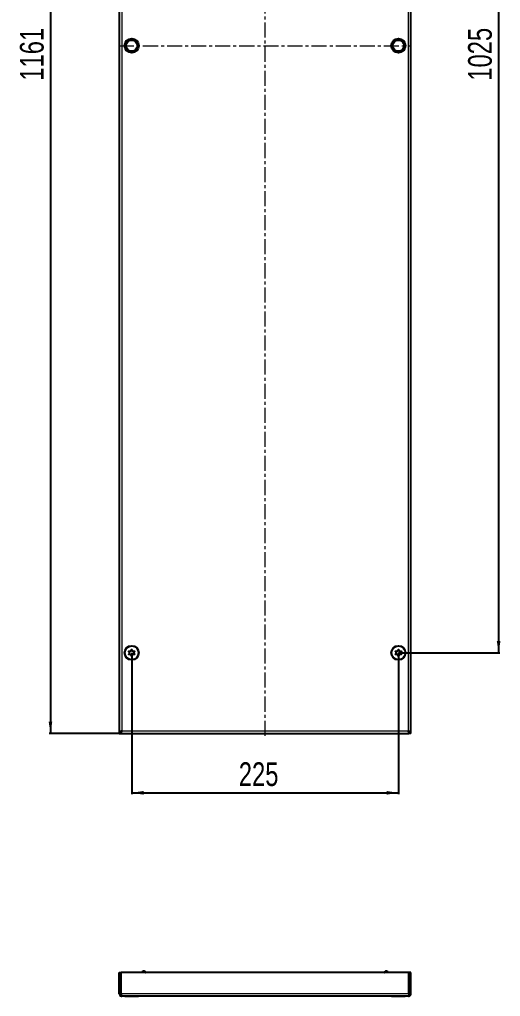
# Model space of a CAD drawing. Header units: millimetres. Extents: x -222 to 959, y -583 to 1023.
# Drawn here: x -222 to 184, y -583 to 242 of the extents above; entities that cross this region are included whole.
import ezdxf

# ---------------------------------------------------------------- set-up
doc = ezdxf.new("R2010")
doc.units = ezdxf.units.MM
doc.linetypes.add('CENTERX2', pattern=[20.32, 12.7, -2.54, 2.54, -2.54])
doc.layers.add('FORMAT', color=7, linetype='Continuous')
doc.styles.add('SLDTEXTSTYLE0', font='TXT', dxfattribs={"width": 0.75})
doc.dimstyles.new('SLDDIMSTYLE0', dxfattribs={"dimtxt": 20, "dimasz": 10, "dimexe": 0, "dimexo": 0.0625, "dimgap": 5, "dimtad": 2, "dimdec": 1, "dimrnd": 1e-09, "dimzin": 12, "dimdsep": 46, "dimtxsty": 'SLDTEXTSTYLE0', "dimsah": 1, "dimcen": 0.09, "dimadec": 0, "dimazin": 3, "dimtfac": 1, "dimtofl": 0, "dimtmove": 0, "dimatfit": 3, "dimfxl": 0, "dimfrac": 2, "dimtolj": 1, "dimtzin": 12, "dimarcsym": 0})

# ---------------------------------------------------------------- blocks, each defined once
blk = doc.blocks.new('_D_1')
at = {"layer": 'FORMAT'}
for p, q in [((-135.96, 800.39), (-196.65, 800.39)), ((-195.65, 800.39), (-195.65, -360.61)), ((-135.96, -360.61), (-196.65, -360.61))]:
    blk.add_line(p, q, dxfattribs=at)
for points in [[(-195.65, 800.39), (-197.19, 790.39), (-194.11, 790.39)], [(-195.65, -360.61), (-194.11, -350.61), (-197.19, -350.61)]]:
    blk.add_solid(points, dxfattribs=at)
at = {"layer": 'FORMAT', "insert": (-221.43, 190.33), "char_height": 20, "attachment_point": 1, "rotation": 90, "style": 'SLDTEXTSTYLE0'}
blk.add_mtext('1161', dxfattribs=at)
blk = doc.blocks.new('_D_2')
at = {"layer": 'FORMAT'}
for p, q in [((97.86, 732.39), (183.36, 732.39)), ((182.36, 732.39), (182.36, -292.61)), ((97.86, -292.61), (183.36, -292.61))]:
    blk.add_line(p, q, dxfattribs=at)
for points in [[(182.36, 732.39), (180.82, 722.39), (183.9, 722.39)], [(182.36, -292.61), (183.9, -282.61), (180.82, -282.61)]]:
    blk.add_solid(points, dxfattribs=at)
at = {"layer": 'FORMAT', "insert": (156.58, 190.33), "char_height": 20, "attachment_point": 1, "rotation": 90, "style": 'SLDTEXTSTYLE0'}
blk.add_mtext('1025', dxfattribs=at)
blk = doc.blocks.new('_D_3')
at = {"layer": 'FORMAT'}
for p, q in [((-127.15, -292.62), (-127.15, -411.78)), ((97.85, -292.62), (97.85, -411.78)), ((-127.15, -410.78), (97.85, -410.78))]:
    blk.add_line(p, q, dxfattribs=at)
for points in [[(-127.15, -410.78), (-117.15, -412.32), (-117.15, -409.24)], [(97.85, -410.78), (87.85, -409.24), (87.85, -412.32)]]:
    blk.add_solid(points, dxfattribs=at)
at = {"layer": 'FORMAT', "insert": (-36.81, -385), "char_height": 20, "attachment_point": 1, "style": 'SLDTEXTSTYLE0'}
blk.add_mtext('225', dxfattribs=at)

msp = doc.modelspace()

# ---------------------------------------------------------------- linework, layer by layer
at = {"color": 7, "linetype": 'Continuous', "lineweight": 25}
for p, q in [((-137.65, 800.39), (-137.65, -360.61)), ((108.35, -360.61), (108.35, 800.39)), ((-137.65, -360.61), (-136.15, -360.61)), ((-135.95, -359.5), (-135.95, -360.61)), ((-135.95, -360.61), (106.65, -360.61)), ((106.65, -360.61), (106.65, -359.49)), ((108.35, -360.61), (106.85, -360.61)), ((-137.65, -562.41), (-136.15, -562.41)), ((-137.65, -580.31), (-137.65, -562.41)), ((-136.15, -580.31), (-136.15, -562.41)), ((-135.95, -580.31), (-135.95, -562.41)), ((106.65, -562.41), (-135.95, -562.41)), ((-117.65, -560.91), (-116.65, -560.91)), ((-117.65, -562.41), (-117.65, -560.91)), ((-115.65, -561.91), (-116.65, -560.91)), ((-115.15, -561.91), (-115.65, -561.91)), ((-115.65, -561.91), (-115.65, -562.41)), ((85.85, -561.91), (86.35, -561.91)), ((87.35, -560.91), (86.35, -561.91)), ((86.35, -562.41), (86.35, -561.91)), ((87.35, -560.91), (88.35, -560.91)), ((88.35, -560.91), (88.35, -562.41)), ((106.65, -580.31), (106.65, -562.41)), ((108.35, -562.41), (106.85, -562.41)), ((106.85, -580.31), (106.85, -562.41)), ((108.35, -580.31), (108.35, -562.41)), ((-137.65, -580.31), (-136.15, -580.31)), ((106.25, -582.41), (-135.55, -582.41)), ((-132.93, -582.41), (-132.93, -582.66)), ((-129.94, -582.66), (-132.93, -582.66)), ((-121.36, -582.66), (-129.94, -582.66)), ((-121.36, -582.66), (-121.36, -582.41)), ((92.07, -582.41), (92.07, -582.66)), ((103.64, -582.66), (92.07, -582.66)), ((103.64, -582.66), (103.64, -582.41)), ((108.35, -580.31), (106.85, -580.31))]:
    msp.add_line(p, q, dxfattribs=at)
at = {"color": 8, "linetype": 'Continuous', "lineweight": 18}
for p, q in [((-135.55, 798.29), (-135.55, -358.51)), ((106.25, -358.51), (106.25, 798.29)), ((-135.55, -358.51), (106.25, -358.51)), ((106.65, -580.31), (-135.95, -580.31))]:
    msp.add_line(p, q, dxfattribs=at)
at = {"color": 7, "linetype": 'Continuous', "lineweight": 25}
for centre, radius in [((-127.15, 219.89), 6), ((-127.15, 219.89), 4.75), ((97.85, 219.89), 6), ((97.85, 219.89), 4.75), ((-127.15, -292.61), 6), ((-127.15, -292.61), 5.78), ((97.85, -292.61), 6), ((97.85, -292.61), 5.79), ((-127.15, -292.61), 1.85), ((97.85, -292.61), 1.85)]:
    msp.add_circle(centre, radius, dxfattribs=at)
for points, knots in [([(-124.69, -293.96), (-124.69, -293.95), (-124.68, -293.92), (-124.69, -293.87), (-124.75, -293.73), (-124.96, -293.41), (-125.26, -292.96), (-125.3, -292.33), (-125.08, -291.86), (-124.88, -291.53), (-124.76, -291.32), (-124.74, -291.23), (-124.74, -291.18), (-124.76, -291.15), (-124.78, -291.13), (-124.84, -291.11), (-125.11, -291.09), (-125.59, -291.15), (-126.29, -291.06), (-126.74, -290.51), (-126.95, -290.08), (-127.11, -289.86), (-127.16, -289.82), (-127.19, -289.81), (-127.23, -289.81), (-127.26, -289.83), (-127.29, -289.86), (-127.34, -289.93), (-127.45, -290.12), (-127.62, -290.47), (-127.9, -290.9), (-128.45, -291.21), (-128.99, -291.19), (-129.38, -291.19), (-129.53, -291.21), (-129.58, -291.24), (-129.6, -291.26), (-129.61, -291.3), (-129.6, -291.36), (-129.55, -291.49), (-129.33, -291.81), (-129.03, -292.26), (-128.99, -292.89), (-129.21, -293.36), (-129.42, -293.7), (-129.53, -293.91), (-129.56, -294), (-129.55, -294.04), (-129.54, -294.07), (-129.51, -294.09), (-129.45, -294.12), (-129.18, -294.13), (-128.71, -294.08), (-128, -294.17), (-127.55, -294.72), (-127.34, -295.14), (-127.19, -295.36), (-127.13, -295.4), (-127.1, -295.41), (-127.07, -295.41), (-127.04, -295.39), (-127, -295.36), (-126.95, -295.3), (-126.84, -295.1), (-126.68, -294.76), (-126.4, -294.32), (-125.84, -294.02), (-125.3, -294.03), (-124.91, -294.04), (-124.76, -294.01), (-124.71, -293.99), (-124.7, -293.97), (-124.69, -293.96)], [0, 0, 0, 0, 0.002009, 0.00442, 0.009365, 0.025528, 0.067705, 0.095786, 0.124646, 0.150342, 0.160519, 0.163394, 0.165697, 0.167245, 0.168874, 0.17077, 0.178606, 0.211994, 0.249994, 0.287995, 0.321383, 0.329219, 0.331115, 0.332744, 0.334292, 0.336217, 0.338535, 0.341318, 0.349662, 0.375358, 0.404217, 0.432298, 0.474475, 0.490639, 0.496669, 0.49844, 0.5, 0.502009, 0.50442, 0.509365, 0.525528, 0.567705, 0.595786, 0.624646, 0.650342, 0.660519, 0.663394, 0.665697, 0.667245, 0.668874, 0.67077, 0.678606, 0.711994, 0.749994, 0.787995, 0.821383, 0.829219, 0.831115, 0.832744, 0.834292, 0.836217, 0.838535, 0.841318, 0.849662, 0.875358, 0.904217, 0.932298, 0.974475, 0.990639, 0.996669, 0.99844, 1, 1, 1, 1]), ([(95.4, -293.96), (95.41, -293.97), (95.42, -293.99), (95.48, -294.02), (95.62, -294.04), (96.01, -294.03), (96.55, -294.02), (97.1, -294.32), (97.38, -294.76), (97.55, -295.11), (97.67, -295.32), (97.74, -295.39), (97.77, -295.41), (97.81, -295.41), (97.84, -295.4), (97.89, -295.36), (98.05, -295.14), (98.26, -294.72), (98.71, -294.17), (99.41, -294.08), (99.89, -294.13), (100.16, -294.12), (100.22, -294.09), (100.24, -294.07), (100.26, -294.04), (100.26, -294.01), (100.25, -293.96), (100.23, -293.89), (100.12, -293.69), (99.92, -293.36), (99.7, -292.89), (99.74, -292.26), (100.04, -291.81), (100.25, -291.49), (100.31, -291.35), (100.32, -291.29), (100.31, -291.26), (100.28, -291.23), (100.23, -291.21), (100.08, -291.19), (99.7, -291.19), (99.16, -291.21), (98.6, -290.9), (98.32, -290.47), (98.15, -290.11), (98.04, -289.9), (97.97, -289.84), (97.93, -289.81), (97.9, -289.81), (97.87, -289.82), (97.81, -289.86), (97.66, -290.08), (97.45, -290.51), (97, -291.06), (96.29, -291.15), (95.82, -291.09), (95.55, -291.11), (95.49, -291.13), (95.46, -291.15), (95.45, -291.18), (95.44, -291.22), (95.45, -291.26), (95.48, -291.34), (95.59, -291.54), (95.79, -291.86), (96.01, -292.33), (95.97, -292.96), (95.67, -293.41), (95.45, -293.74), (95.39, -293.88), (95.39, -293.93), (95.4, -293.95), (95.4, -293.96)], [0, 0, 0, 0, 0.002009, 0.00442, 0.009365, 0.025528, 0.067705, 0.095786, 0.124646, 0.150342, 0.160519, 0.163394, 0.165697, 0.167245, 0.168874, 0.17077, 0.178606, 0.211994, 0.249994, 0.287995, 0.321383, 0.329219, 0.331115, 0.332744, 0.334292, 0.336217, 0.338535, 0.341318, 0.349662, 0.375358, 0.404217, 0.432298, 0.474475, 0.490639, 0.496669, 0.49844, 0.5, 0.502009, 0.50442, 0.509365, 0.525528, 0.567705, 0.595786, 0.624646, 0.650342, 0.660519, 0.663394, 0.665697, 0.667245, 0.668874, 0.67077, 0.678606, 0.711994, 0.749994, 0.787995, 0.821383, 0.829219, 0.831115, 0.832744, 0.834292, 0.836217, 0.838535, 0.841318, 0.849662, 0.875358, 0.904217, 0.932298, 0.974475, 0.990639, 0.996669, 0.99844, 1, 1, 1, 1]), ([(106.85, -360.61), (106.84, -360.43), (106.82, -360.07), (106.63, -359.37), (106.4, -358.85), (106.25, -358.51)], [0, 0, 0, 0, 0.259878, 0.519739, 1, 1, 1, 1]), ([(108.35, -360.61), (108.32, -360.43), (108.25, -360.08), (107.75, -359.54), (107.05, -359.02), (106.51, -358.68), (106.25, -358.51)], [0, 0, 0, 0, 0.254757, 0.509649, 0.764542, 1, 1, 1, 1]), ([(-115.65, -561.91), (-115.63, -562), (-115.59, -562.17), (-115.34, -562.34), (-115.24, -562.41)], [0, 0, 0, 0, 0.57413, 1, 1, 1, 1]), ([(-115.15, -561.91), (-115.12, -562.01), (-115.09, -562.16), (-114.95, -562.33), (-114.87, -562.39), (-114.85, -562.41)], [0, 0, 0, 0, 0.60297, 0.917931, 1, 1, 1, 1]), ([(85.54, -562.41), (85.61, -562.35), (85.74, -562.23), (85.83, -562.07), (85.85, -561.96), (85.85, -561.91)], [0, 0, 0, 0, 0.360365, 0.675069, 1, 1, 1, 1]), ([(85.94, -562.41), (86.03, -562.35), (86.26, -562.2), (86.35, -562.03), (86.35, -561.92), (86.35, -561.91)], [0, 0, 0, 0, 0.331346, 0.905226, 1, 1, 1, 1]), ([(-137.65, -580.31), (-137.61, -580.59), (-137.55, -581.15), (-137.04, -581.85), (-136.35, -582.32), (-135.81, -582.38), (-135.55, -582.41)], [0, 0, 0, 0, 0.2547568, 0.5096489, 0.7645419, 1, 1, 1, 1]), ([(-136.15, -580.31), (-136.14, -580.39), (-136.11, -580.54), (-136.01, -580.73), (-135.91, -580.76), (-135.89, -580.77)], [0, 0, 0, 0, 0.432796, 0.865566, 1, 1, 1, 1]), ([(106.25, -582.41), (106.53, -582.38), (107.09, -582.31), (107.8, -581.81), (108.27, -581.11), (108.33, -580.57), (108.35, -580.31)], [0, 0, 0, 0, 0.254753, 0.509645, 0.764538, 1, 1, 1, 1]), ([(106.59, -580.79), (106.63, -580.77), (106.79, -580.66), (106.83, -580.47), (106.85, -580.31)], [0, 0, 0, 0, 0.207713, 1, 1, 1, 1])]:
    msp.add_open_spline(points, degree=3, knots=knots, dxfattribs=at)
for points in [[(-135.55, -358.51), (-135.82, -358.69), (-136.37, -359.04), (-137.07, -359.56), (-137.55, -360.09), (-137.62, -360.44), (-137.65, -360.61)], [(-135.55, -358.51), (-135.71, -358.86), (-136.03, -359.56), (-136.11, -360.26), (-136.15, -360.61)], [(-135.95, -360.61), (-135.91, -360.58), (-135.85, -360.52), (-135.75, -360.03), (-135.65, -359.34), (-135.58, -358.79), (-135.55, -358.51)], [(106.25, -358.51), (106.29, -358.79), (106.35, -359.34), (106.45, -360.03), (106.55, -360.52), (106.62, -360.58), (106.65, -360.61)], [(-135.55, -582.41), (-135.58, -582.38), (-135.65, -582.31), (-135.75, -581.83), (-135.85, -581.13), (-135.91, -580.58), (-135.95, -580.31)], [(106.65, -580.31), (106.62, -580.58), (106.55, -581.13), (106.45, -581.83), (106.35, -582.31), (106.29, -582.38), (106.25, -582.41)]]:
    msp.add_open_spline(points, degree=3, dxfattribs=at)
at = {"layer": 'FORMAT', "linetype": 'CENTERX2', "lineweight": 18}
for p, q in [((-14.65, -362.61), (-14.65, 802.39)), ((-137.95, 219.89), (108.65, 219.89))]:
    msp.add_line(p, q, dxfattribs=at)

# ---------------------------------------------------------------- dimensions: what is measured, and where the dimension line sits
at = {"layer": 'FORMAT'}
for base, p1, p2, picture, middle in [((-195.65, -360.61), (-135.95, 800.39), (-135.95, -360.61), '_D_1', (-195.65, 219.89)), ((182.36, -292.61), (97.85, 732.39), (97.85, -292.61), '_D_2', (182.36, 219.89))]:
    dim = msp.add_linear_dim(base=base, p1=p1, p2=p2, angle=90, dimstyle='SLDDIMSTYLE0', dxfattribs=at)
    dim.commit()
    dim.dimension.update_dxf_attribs({"geometry": picture, "text_midpoint": middle, "dimtype": 160})
dim = msp.add_linear_dim(base=(97.85, -410.78), p1=(-127.15, -292.61), p2=(97.85, -292.61), dimstyle='SLDDIMSTYLE0', dxfattribs=at)
dim.commit()
dim.dimension.update_dxf_attribs({"geometry": '_D_3', "text_midpoint": (-14.65, -410.78), "dimtype": 160})

doc.saveas('drawing.dxf')
